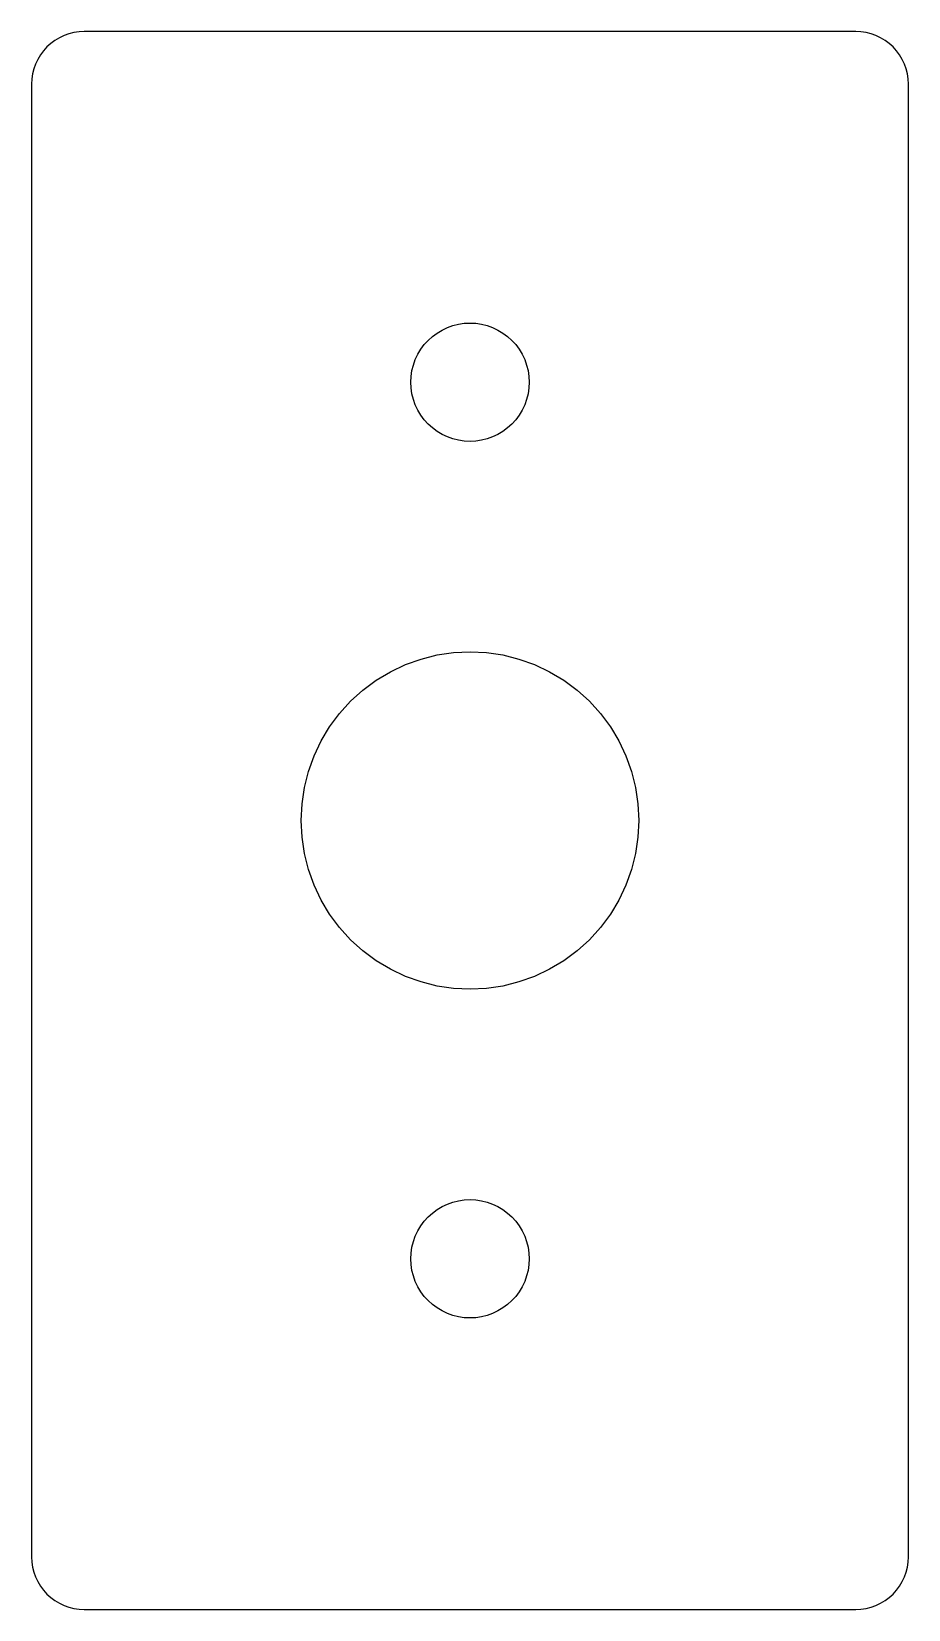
# Model space of a CAD drawing. Header units: metres. Extents: x -25 to 25, y -45 to 45.
import ezdxf

# ---------------------------------------------------------------- set-up
doc = ezdxf.new("R2010")
doc.units = ezdxf.units.M

msp = doc.modelspace()

# ---------------------------------------------------------------- linework, layer by layer
for p, q in [((-22, 45), (-22.2941, 44.9855)), ((22, 45), (-22, 45)), ((22.2941, 44.9855), (22, 45)), ((-24.1213, 44.1213), (-24.319, 43.9032)), ((-23.9032, 44.319), (-24.1213, 44.1213)), ((-23.6667, 44.4944), (-23.9032, 44.319)), ((-23.4142, 44.6458), (-23.6667, 44.4944)), ((-23.1481, 44.7716), (-23.4142, 44.6458)), ((-22.8708, 44.8708), (-23.1481, 44.7716)), ((-22.5853, 44.9424), (-22.8708, 44.8708)), ((-22.2941, 44.9855), (-22.5853, 44.9424)), ((22.5853, 44.9424), (22.2941, 44.9855)), ((22.8708, 44.8708), (22.5853, 44.9424)), ((23.1481, 44.7716), (22.8708, 44.8708)), ((23.4142, 44.6458), (23.1481, 44.7716)), ((23.6667, 44.4944), (23.4142, 44.6458)), ((23.9032, 44.319), (23.6667, 44.4944)), ((24.1213, 44.1213), (23.9032, 44.319)), ((24.319, 43.9032), (24.1213, 44.1213)), ((-24.6458, 43.4142), (-24.7716, 43.1481)), ((-24.4944, 43.6667), (-24.6458, 43.4142)), ((-24.319, 43.9032), (-24.4944, 43.6667)), ((24.4944, 43.6667), (24.319, 43.9032)), ((24.6458, 43.4142), (24.4944, 43.6667)), ((24.7716, 43.1481), (24.6458, 43.4142)), ((-24.9424, 42.5853), (-24.9855, 42.2941)), ((-24.8708, 42.8708), (-24.9424, 42.5853)), ((-24.7716, 43.1481), (-24.8708, 42.8708)), ((24.8708, 42.8708), (24.7716, 43.1481)), ((24.9424, 42.5853), (24.8708, 42.8708)), ((24.9855, 42.2941), (24.9424, 42.5853)), ((-24.9855, 42.2941), (-25, 42)), ((-25, 42), (-25, -42)), ((25, 42), (24.9855, 42.2941)), ((25, -42), (25, 42)), ((-1.87505, 27.8062), (-1.59096, 27.9765)), ((-1.59096, 27.9765), (-1.29155, 28.1181)), ((-1.29155, 28.1181), (-0.979706, 28.2297)), ((-0.979706, 28.2297), (-0.658417, 28.3102)), ((-0.658417, 28.3102), (-0.330795, 28.3587)), ((-0.330795, 28.3587), (0, 28.375)), ((0, 28.375), (0.330795, 28.3587)), ((0.330795, 28.3587), (0.658417, 28.3102)), ((0.658417, 28.3102), (0.979706, 28.2297)), ((0.979706, 28.2297), (1.29155, 28.1181)), ((1.29155, 28.1181), (1.59096, 27.9765)), ((1.59096, 27.9765), (1.87505, 27.8062)), ((-2.8062, 26.875), (-2.6089, 27.1411)), ((-2.6089, 27.1411), (-2.38647, 27.3865)), ((-2.38647, 27.3865), (-2.14107, 27.6089)), ((-2.14107, 27.6089), (-1.87505, 27.8062)), ((1.87505, 27.8062), (2.14107, 27.6089)), ((2.14107, 27.6089), (2.38647, 27.3865)), ((2.38647, 27.3865), (2.6089, 27.1411)), ((2.6089, 27.1411), (2.8062, 26.875)), ((-3.22966, 25.9797), (-3.11809, 26.2915)), ((-3.11809, 26.2915), (-2.97647, 26.591)), ((-2.97647, 26.591), (-2.8062, 26.875)), ((2.8062, 26.875), (2.97647, 26.591)), ((2.97647, 26.591), (3.11809, 26.2915)), ((3.11809, 26.2915), (3.22966, 25.9797)), ((-3.375, 25), (-3.35873, 25.3308)), ((-3.35873, 25.3308), (-3.31015, 25.6584)), ((-3.31015, 25.6584), (-3.22966, 25.9797)), ((3.22966, 25.9797), (3.31015, 25.6584)), ((3.31015, 25.6584), (3.35873, 25.3308)), ((3.35873, 25.3308), (3.375, 25)), ((-3.35873, 24.6692), (-3.375, 25)), ((-3.31015, 24.3416), (-3.35873, 24.6692)), ((-3.22966, 24.0203), (-3.31015, 24.3416)), ((3.31015, 24.3416), (3.22966, 24.0203)), ((3.35873, 24.6692), (3.31015, 24.3416)), ((3.375, 25), (3.35873, 24.6692)), ((-3.11809, 23.7084), (-3.22966, 24.0203)), ((-2.97647, 23.409), (-3.11809, 23.7084)), ((-2.8062, 23.1249), (-2.97647, 23.409)), ((2.97647, 23.409), (2.8062, 23.1249)), ((3.11809, 23.7084), (2.97647, 23.409)), ((3.22966, 24.0203), (3.11809, 23.7084)), ((-2.6089, 22.8589), (-2.8062, 23.1249)), ((-2.38647, 22.6135), (-2.6089, 22.8589)), ((-2.14107, 22.3911), (-2.38647, 22.6135)), ((2.38647, 22.6135), (2.14107, 22.3911)), ((2.6089, 22.8589), (2.38647, 22.6135)), ((2.8062, 23.1249), (2.6089, 22.8589)), ((-1.87505, 22.1938), (-2.14107, 22.3911)), ((-1.59096, 22.0235), (-1.87505, 22.1938)), ((-1.29155, 21.8819), (-1.59096, 22.0235)), ((-0.979706, 21.7703), (-1.29155, 21.8819)), ((-0.658417, 21.6898), (-0.979706, 21.7703)), ((-0.330795, 21.6413), (-0.658417, 21.6898)), ((0, 21.625), (-0.330795, 21.6413)), ((0.330795, 21.6413), (0, 21.625)), ((0.658417, 21.6898), (0.330795, 21.6413)), ((0.979706, 21.7703), (0.658417, 21.6898)), ((1.29155, 21.8819), (0.979706, 21.7703)), ((1.59096, 22.0235), (1.29155, 21.8819)), ((1.87505, 22.1938), (1.59096, 22.0235)), ((2.14107, 22.3911), (1.87505, 22.1938)), ((-3.68332, 8.89233), (-2.79398, 9.21054)), ((-2.79398, 9.21054), (-1.87773, 9.44005)), ((-1.87773, 9.44005), (-0.943405, 9.57864)), ((-0.943405, 9.57864), (0, 9.625)), ((0, 9.625), (0.943405, 9.57864)), ((0.943405, 9.57864), (1.87773, 9.44005)), ((1.87773, 9.44005), (2.79398, 9.21054)), ((2.79398, 9.21054), (3.68332, 8.89233)), ((-5.34735, 8.00288), (-4.53719, 8.48848)), ((-4.53719, 8.48848), (-3.68332, 8.89233)), ((3.68332, 8.89233), (4.53719, 8.48848)), ((4.53719, 8.48848), (5.34735, 8.00288)), ((-6.80589, 6.80589), (-6.10603, 7.44022)), ((-6.10603, 7.44022), (-5.34735, 8.00288)), ((5.34735, 8.00288), (6.10603, 7.44022)), ((6.10603, 7.44022), (6.80589, 6.80589)), ((-7.44022, 6.10603), (-6.80589, 6.80589)), ((6.80589, 6.80589), (7.44022, 6.10603)), ((-8.00288, 5.34735), (-7.44022, 6.10603)), ((7.44022, 6.10603), (8.00288, 5.34735)), ((-8.89233, 3.68332), (-8.48848, 4.53719)), ((-8.48848, 4.53719), (-8.00288, 5.34735)), ((8.00288, 5.34735), (8.48848, 4.53719)), ((8.48848, 4.53719), (8.89233, 3.68332)), ((-9.21054, 2.79398), (-8.89233, 3.68332)), ((8.89233, 3.68332), (9.21054, 2.79398)), ((-9.44005, 1.87773), (-9.21054, 2.79398)), ((9.21054, 2.79398), (9.44005, 1.87773)), ((-9.57864, 0.943405), (-9.44005, 1.87773)), ((9.44005, 1.87773), (9.57864, 0.943405)), ((-9.625, 0), (-9.57864, 0.943405)), ((9.57864, 0.943405), (9.625, 0)), ((-9.57864, -0.943405), (-9.625, 0)), ((9.625, 0), (9.57864, -0.943405)), ((-9.44005, -1.87773), (-9.57864, -0.943405)), ((9.57864, -0.943405), (9.44005, -1.87773)), ((-9.21054, -2.79398), (-9.44005, -1.87773)), ((9.44005, -1.87773), (9.21054, -2.79398)), ((-8.89233, -3.68332), (-9.21054, -2.79398)), ((9.21054, -2.79398), (8.89233, -3.68332)), ((-8.48848, -4.53719), (-8.89233, -3.68332)), ((8.89233, -3.68332), (8.48848, -4.53719)), ((-8.00288, -5.34735), (-8.48848, -4.53719)), ((-7.44022, -6.10603), (-8.00288, -5.34735)), ((8.00288, -5.34735), (7.44022, -6.10603)), ((8.48848, -4.53719), (8.00288, -5.34735)), ((-6.80589, -6.80589), (-7.44022, -6.10603)), ((7.44022, -6.10603), (6.80589, -6.80589)), ((-6.10603, -7.44022), (-6.80589, -6.80589)), ((6.80589, -6.80589), (6.10603, -7.44022)), ((-5.34735, -8.00288), (-6.10603, -7.44022)), ((-4.53719, -8.48848), (-5.34735, -8.00288)), ((5.34735, -8.00288), (4.53719, -8.48848)), ((6.10603, -7.44022), (5.34735, -8.00288)), ((-3.68332, -8.89233), (-4.53719, -8.48848)), ((-2.79398, -9.21054), (-3.68332, -8.89233)), ((3.68332, -8.89233), (2.79398, -9.21054)), ((4.53719, -8.48848), (3.68332, -8.89233)), ((-1.87773, -9.44005), (-2.79398, -9.21054)), ((-0.943405, -9.57864), (-1.87773, -9.44005)), ((0, -9.625), (-0.943405, -9.57864)), ((0.943405, -9.57864), (0, -9.625)), ((1.87773, -9.44005), (0.943405, -9.57864)), ((2.79398, -9.21054), (1.87773, -9.44005)), ((-2.38647, -22.6135), (-2.14107, -22.3911)), ((-2.14107, -22.3911), (-1.87505, -22.1938)), ((-1.87505, -22.1938), (-1.59096, -22.0235)), ((-1.59096, -22.0235), (-1.29155, -21.8819)), ((-1.29155, -21.8819), (-0.979706, -21.7703)), ((-0.979706, -21.7703), (-0.658417, -21.6898)), ((-0.658417, -21.6898), (-0.330795, -21.6413)), ((-0.330795, -21.6413), (0, -21.625)), ((0, -21.625), (0.330795, -21.6413)), ((0.330795, -21.6413), (0.658417, -21.6898)), ((0.658417, -21.6898), (0.979706, -21.7703)), ((0.979706, -21.7703), (1.29155, -21.8819)), ((1.29155, -21.8819), (1.59096, -22.0235)), ((1.59096, -22.0235), (1.87505, -22.1938)), ((1.87505, -22.1938), (2.14107, -22.3911)), ((2.14107, -22.3911), (2.38647, -22.6135)), ((-2.97647, -23.409), (-2.8062, -23.1249)), ((-2.8062, -23.1249), (-2.6089, -22.8589)), ((-2.6089, -22.8589), (-2.38647, -22.6135)), ((2.38647, -22.6135), (2.6089, -22.8589)), ((2.6089, -22.8589), (2.8062, -23.1249)), ((2.8062, -23.1249), (2.97647, -23.409)), ((-3.31015, -24.3416), (-3.22966, -24.0203)), ((-3.22966, -24.0203), (-3.11809, -23.7084)), ((-3.11809, -23.7084), (-2.97647, -23.409)), ((2.97647, -23.409), (3.11809, -23.7084)), ((3.11809, -23.7084), (3.22966, -24.0203)), ((3.22966, -24.0203), (3.31015, -24.3416)), ((-3.375, -25), (-3.35873, -24.6692)), ((-3.35873, -25.3308), (-3.375, -25)), ((-3.35873, -24.6692), (-3.31015, -24.3416)), ((3.31015, -24.3416), (3.35873, -24.6692)), ((3.35873, -24.6692), (3.375, -25)), ((3.375, -25), (3.35873, -25.3308)), ((-3.31015, -25.6584), (-3.35873, -25.3308)), ((-3.22966, -25.9797), (-3.31015, -25.6584)), ((-3.11809, -26.2915), (-3.22966, -25.9797)), ((3.22966, -25.9797), (3.11809, -26.2915)), ((3.31015, -25.6584), (3.22966, -25.9797)), ((3.35873, -25.3308), (3.31015, -25.6584)), ((-2.97647, -26.591), (-3.11809, -26.2915)), ((-2.8062, -26.875), (-2.97647, -26.591)), ((-2.6089, -27.1411), (-2.8062, -26.875)), ((2.8062, -26.875), (2.6089, -27.1411)), ((2.97647, -26.591), (2.8062, -26.875)), ((3.11809, -26.2915), (2.97647, -26.591)), ((-2.38647, -27.3865), (-2.6089, -27.1411)), ((-2.14107, -27.6089), (-2.38647, -27.3865)), ((-1.87505, -27.8062), (-2.14107, -27.6089)), ((-1.59096, -27.9765), (-1.87505, -27.8062)), ((1.87505, -27.8062), (1.59096, -27.9765)), ((2.14107, -27.6089), (1.87505, -27.8062)), ((2.38647, -27.3865), (2.14107, -27.6089)), ((2.6089, -27.1411), (2.38647, -27.3865)), ((-1.29155, -28.1181), (-1.59096, -27.9765)), ((-0.979706, -28.2297), (-1.29155, -28.1181)), ((-0.658417, -28.3102), (-0.979706, -28.2297)), ((-0.330795, -28.3587), (-0.658417, -28.3102)), ((0, -28.375), (-0.330795, -28.3587)), ((0.330795, -28.3587), (0, -28.375)), ((0.658417, -28.3102), (0.330795, -28.3587)), ((0.979706, -28.2297), (0.658417, -28.3102)), ((1.29155, -28.1181), (0.979706, -28.2297)), ((1.59096, -27.9765), (1.29155, -28.1181)), ((-25, -42), (-24.9855, -42.2941)), ((-24.9855, -42.2941), (-24.9424, -42.5853)), ((24.9424, -42.5853), (24.9855, -42.2941)), ((24.9855, -42.2941), (25, -42)), ((-24.9424, -42.5853), (-24.8708, -42.8708)), ((-24.8708, -42.8708), (-24.7716, -43.1481)), ((-24.7716, -43.1481), (-24.6458, -43.4142)), ((24.6458, -43.4142), (24.7716, -43.1481)), ((24.7716, -43.1481), (24.8708, -42.8708)), ((24.8708, -42.8708), (24.9424, -42.5853)), ((-24.6458, -43.4142), (-24.4944, -43.6667)), ((-24.4944, -43.6667), (-24.319, -43.9032)), ((-24.319, -43.9032), (-24.1213, -44.1213)), ((24.1213, -44.1213), (24.319, -43.9032)), ((24.319, -43.9032), (24.4944, -43.6667)), ((24.4944, -43.6667), (24.6458, -43.4142)), ((-24.1213, -44.1213), (-23.9032, -44.319)), ((-23.9032, -44.319), (-23.6667, -44.4944)), ((-23.6667, -44.4944), (-23.4142, -44.6458)), ((-23.4142, -44.6458), (-23.1481, -44.7716)), ((-23.1481, -44.7716), (-22.8708, -44.8708)), ((-22.8708, -44.8708), (-22.5853, -44.9424)), ((-22.5853, -44.9424), (-22.2941, -44.9855)), ((-22.2941, -44.9855), (-22, -45)), ((-22, -45), (22, -45)), ((22, -45), (22.2941, -44.9855)), ((22.2941, -44.9855), (22.5853, -44.9424)), ((22.5853, -44.9424), (22.8708, -44.8708)), ((22.8708, -44.8708), (23.1481, -44.7716)), ((23.1481, -44.7716), (23.4142, -44.6458)), ((23.4142, -44.6458), (23.6667, -44.4944)), ((23.6667, -44.4944), (23.9032, -44.319)), ((23.9032, -44.319), (24.1213, -44.1213))]:
    msp.add_line(p, q)

doc.saveas('drawing.dxf')
